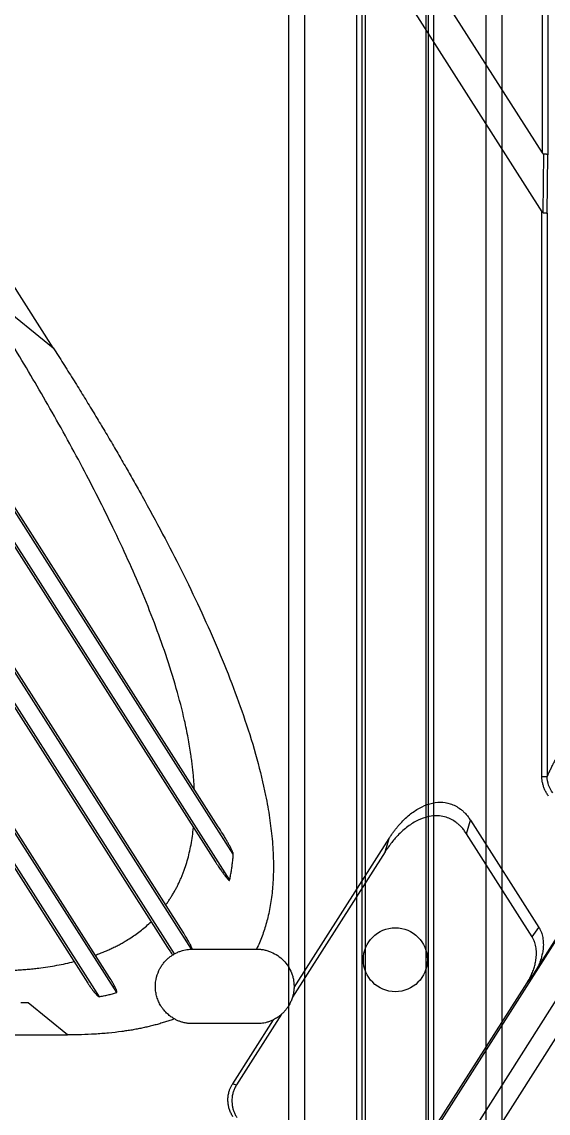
# Model space of a CAD drawing. Header units: millimetres. Extents: x 620 to 19791, y 2539 to 6969.
# Drawn here: x 17425.4 to 17474.8, y 4149.7 to 4252.1 of the extents above; entities that cross this region are included whole.
import ezdxf

# ---------------------------------------------------------------- set-up
doc = ezdxf.new("R2010")
doc.units = ezdxf.units.MM
doc.layers.add('02___PRT_ALL_AXES', color=7, linetype='Continuous')

# ---------------------------------------------------------------- blocks, each defined once
blk = doc.blocks.new('tugj')
at = {"color": 7, "linetype": 'Continuous', "lineweight": 25}
for p, q in [((12752.83, 4922.32), (12661.49, 5065.69)), ((12723.85, 4856.52), (12608.75, 5037.18)), ((12722.44, 4859.1), (12608.92, 5037.29)), ((12608.58, 5034.1), (12722.14, 4855.85)), ((12608.75, 5034.2), (12723.5, 4854.08)), ((12719.92, 4847.61), (12608.75, 5022.11)), ((12719.14, 4849.21), (12608.92, 5022.21)), ((12608.58, 5019.02), (12717.67, 4847.78)), ((12608.75, 5019.13), (12718.31, 4847.16)), ((12712.92, 4843.53), (12608.75, 5007.03)), ((12712.24, 4844.96), (12608.92, 5007.14)), ((12608.58, 5003.95), (12710.21, 4844.43)), ((12608.75, 5004.05), (12711.26, 4843.15)), ((12706.97, 4904.04), (12662.49, 4973.87)), ((12716.44, 4973.87), (12752.78, 4916.81)), ((12752.83, 4922.32), (12752.83, 4937.4)), ((12753.33, 4937.29), (12753.33, 4922.16)), ((12752.91, 4916.71), (12752.97, 4922.21)), ((12753.28, 4916.66), (12753.33, 4922.16)), ((12752.78, 4863.82), (12752.78, 4916.81)), ((12753.28, 4916.66), (12753.28, 4863.82)), ((12699.59, 4910.04), (12706.97, 4904.04)), ((12752.78, 4863.82), (12753.28, 4863.82)), ((12745.71, 4858.43), (12746.09, 4859.7)), ((12746.09, 4859.7), (12752.5, 4849.63)), ((12751.86, 4848.78), (12745.71, 4858.43)), ((12729.54, 4844.01), (12738.46, 4858.01)), ((12738.08, 4856.74), (12738.46, 4858.01)), ((12738.08, 4856.74), (12729.39, 4843.1)), ((12737.76, 4822.73), (12755.54, 4850.65)), ((12752.04, 4845.31), (12755.54, 4850.81)), ((12751.86, 4848.78), (12752.5, 4849.63)), ((12751.39, 4844.46), (12752.04, 4845.31)), ((12737.62, 4822.84), (12751.39, 4844.46)), ((12754.54, 4843.5), (12739.65, 4820.12)), ((12704.16, 4842.57), (12703.92, 4842.57)), ((12704.61, 4842.57), (12704.16, 4842.57)), ((12708.31, 4839.57), (12704.61, 4842.57)), ((12723.79, 4834.98), (12727.61, 4840.99)), ((12728.38, 4841.51), (12724.16, 4834.89)), ((12726.04, 4840.62), (12720.04, 4840.62)), ((12741.9, 4820.12), (12754.54, 4839.96)), ((12634.37, 4839.57), (12708.31, 4839.57)), ((12723.79, 4834.98), (12724.16, 4834.89))]:
    blk.add_line(p, q, dxfattribs=at)
blk.add_circle((12739.04, 4846.62), 3)
for points, knots in [([(12752.83, 4922.32), (12752.84, 4922.3), (12752.86, 4922.27), (12752.89, 4922.24), (12752.92, 4922.21), (12752.95, 4922.21), (12752.97, 4922.21)], [0, 0, 0, 0, 0.3004507, 0.516255, 0.7655281, 1, 1, 1, 1]), ([(12753.33, 4922.16), (12753.33, 4922.16), (12753.33, 4922.17), (12753.31, 4922.18), (12753.27, 4922.19), (12753.23, 4922.19), (12753.16, 4922.2), (12753.07, 4922.2), (12753, 4922.21), (12752.97, 4922.21)], [0, 0, 0, 0, 0.094895, 0.244998, 0.359306, 0.484216, 0.663833, 0.835745, 1, 1, 1, 1]), ([(12752.91, 4916.71), (12752.91, 4916.71), (12752.89, 4916.71), (12752.86, 4916.72), (12752.83, 4916.74), (12752.81, 4916.77), (12752.79, 4916.8), (12752.78, 4916.81)], [0, 0, 0, 0, 0.156694, 0.314893, 0.484569, 0.699997, 1, 1, 1, 1]), ([(12752.91, 4916.71), (12752.94, 4916.71), (12752.98, 4916.7), (12753.05, 4916.7), (12753.11, 4916.7), (12753.17, 4916.69), (12753.23, 4916.68), (12753.27, 4916.67), (12753.28, 4916.67), (12753.28, 4916.66)], [0, 0, 0, 0, 0.106386, 0.22492, 0.355612, 0.498466, 0.653483, 0.820662, 1, 1, 1, 1]), ([(12720.2, 4862.62), (12720.19, 4862.8), (12720.17, 4863.15), (12720.13, 4863.69), (12720.08, 4864.23), (12720.02, 4864.78), (12719.95, 4865.33), (12719.83, 4866.22), (12719.62, 4867.47), (12719.19, 4869.54), (12718.51, 4872.16), (12717.55, 4875.21), (12716.45, 4878.27), (12715.26, 4881.23), (12713.96, 4884.22), (12712.15, 4888.07), (12709.68, 4892.95), (12707.06, 4897.69), (12704.85, 4901.48), (12703.18, 4904.28), (12701.43, 4907.14), (12700.21, 4909.06), (12699.59, 4910.04)], [0, 0, 0, 0, 0.0102139, 0.0205385, 0.0309767, 0.0415315, 0.0522058, 0.0630022, 0.0931878, 0.1250778, 0.1845574, 0.2483961, 0.3086946, 0.3718269, 0.4319265, 0.4959106, 0.6167331, 0.7464147, 0.8069043, 0.8693256, 0.933688, 1, 1, 1, 1]), ([(12706.97, 4904.04), (12707.28, 4903.55), (12707.89, 4902.58), (12708.8, 4901.14), (12709.68, 4899.71), (12710.54, 4898.3), (12711.39, 4896.9), (12712.21, 4895.52), (12713.01, 4894.15), (12713.79, 4892.8), (12714.55, 4891.46), (12715.71, 4889.39), (12717.2, 4886.63), (12719.01, 4883.12), (12720.69, 4879.65), (12722.27, 4876.11), (12723.7, 4872.62), (12724.99, 4869.06), (12726.07, 4865.56), (12726.81, 4862.49), (12727.26, 4859.98), (12727.51, 4857.92), (12727.63, 4855.89), (12727.59, 4853.99), (12727.43, 4852.29), (12727.2, 4851.03), (12726.96, 4850.1), (12726.77, 4849.45), (12726.55, 4848.82), (12726.31, 4848.21), (12726.12, 4847.81), (12726.03, 4847.62)], [0, 0, 0, 0, 0.028127, 0.055867, 0.083223, 0.110194, 0.136782, 0.162987, 0.188811, 0.214255, 0.239319, 0.264005, 0.33008, 0.392582, 0.456982, 0.518406, 0.581947, 0.641185, 0.703244, 0.760717, 0.79542, 0.827786, 0.862084, 0.894623, 0.920706, 0.945691, 0.956791, 0.967751, 0.97859, 0.989333, 1, 1, 1, 1]), ([(12753.28, 4863.82), (12753.34, 4863.94), (12753.44, 4864.17), (12753.61, 4864.51), (12753.76, 4864.83), (12753.94, 4865.16), (12754.12, 4865.5), (12754.31, 4865.83), (12754.43, 4866.02), (12754.49, 4866.11)], [0, 0, 0, 0, 0.136003, 0.269855, 0.401557, 0.531111, 0.699451, 0.855745, 1, 1, 1, 1]), ([(12753.41, 4861.97), (12753.37, 4862.01), (12753.31, 4862.1), (12753.22, 4862.25), (12753.14, 4862.39), (12753.06, 4862.54), (12753, 4862.69), (12752.92, 4862.9), (12752.85, 4863.16), (12752.79, 4863.49), (12752.78, 4863.71), (12752.78, 4863.82)], [0, 0, 0, 0, 0.084861, 0.169101, 0.25296, 0.336679, 0.420502, 0.504669, 0.670214, 0.834663, 1, 1, 1, 1]), ([(12753.8, 4862.28), (12753.63, 4862.49), (12753.5, 4862.74), (12753.33, 4863.26), (12753.28, 4863.54), (12753.28, 4863.82)], [0, 0, 0, 0, 0.5, 0.5, 1, 1, 1, 1]), ([(12738.46, 4858.01), (12738.52, 4858.1), (12738.64, 4858.29), (12738.83, 4858.56), (12739.02, 4858.81), (12739.21, 4859.06), (12739.49, 4859.38), (12739.86, 4859.78), (12740.48, 4860.33), (12741.26, 4860.87), (12742.25, 4861.29), (12743.24, 4861.45), (12744.06, 4861.32), (12744.68, 4861.06), (12745.08, 4860.81), (12745.39, 4860.56), (12745.63, 4860.32), (12745.87, 4860.03), (12746.01, 4859.81), (12746.09, 4859.7)], [0, 0, 0, 0, 0.035181, 0.06949, 0.102958, 0.135615, 0.167497, 0.237811, 0.306398, 0.426306, 0.535135, 0.638829, 0.737184, 0.792914, 0.85017, 0.883735, 0.9175, 0.957411, 1, 1, 1, 1]), ([(12745.71, 4858.43), (12745.68, 4858.49), (12745.6, 4858.6), (12745.48, 4858.76), (12745.36, 4858.92), (12745.21, 4859.09), (12745.01, 4859.29), (12744.7, 4859.54), (12744.31, 4859.79), (12743.78, 4860.01), (12743.19, 4860.13), (12742.54, 4860.13), (12741.77, 4859.97), (12740.89, 4859.6), (12740.1, 4859.06), (12739.49, 4858.51), (12739.06, 4858.07), (12738.7, 4857.62), (12738.38, 4857.2), (12738.18, 4856.89), (12738.08, 4856.74)], [0, 0, 0, 0, 0.0216222, 0.0425505, 0.0628241, 0.0824862, 0.1161853, 0.1497884, 0.206969, 0.2627272, 0.3282325, 0.3948032, 0.465099, 0.5738297, 0.6937413, 0.7622458, 0.8325839, 0.8860953, 0.9418514, 1, 1, 1, 1]), ([(12717.51, 4851.76), (12717.58, 4851.85), (12717.72, 4852.04), (12717.91, 4852.33), (12718.1, 4852.63), (12718.28, 4852.93), (12718.45, 4853.24), (12718.61, 4853.55), (12718.77, 4853.87), (12718.91, 4854.19), (12719.05, 4854.52), (12719.18, 4854.86), (12719.35, 4855.32), (12719.54, 4855.91), (12719.73, 4856.65), (12719.89, 4857.42), (12720.02, 4858.21), (12720.08, 4858.75), (12720.12, 4859.03)], [0, 0, 0, 0, 0.044718, 0.089457, 0.134253, 0.17914, 0.224155, 0.269331, 0.314703, 0.360306, 0.406172, 0.452335, 0.498827, 0.593777, 0.691149, 0.791172, 0.894058, 1, 1, 1, 1]), ([(12723.85, 4856.52), (12723.85, 4856.52), (12723.85, 4856.55), (12723.84, 4856.59), (12723.82, 4856.64), (12723.8, 4856.7), (12723.77, 4856.77), (12723.73, 4856.86), (12723.69, 4856.95), (12723.63, 4857.06), (12723.58, 4857.17), (12723.51, 4857.3), (12723.41, 4857.48), (12723.27, 4857.73), (12723.08, 4858.07), (12722.8, 4858.53), (12722.58, 4858.88), (12722.44, 4859.1)], [0, 0, 0, 0, 0.009636, 0.023334, 0.041271, 0.063526, 0.090136, 0.121124, 0.156505, 0.196289, 0.240481, 0.289088, 0.342111, 0.453728, 0.579804, 0.731703, 1, 1, 1, 1]), ([(12723.5, 4854.08), (12723.53, 4854.21), (12723.58, 4854.47), (12723.65, 4854.87), (12723.72, 4855.27), (12723.77, 4855.68), (12723.81, 4856.09), (12723.84, 4856.37), (12723.85, 4856.52)], [0, 0, 0, 0, 0.161473, 0.324918, 0.490415, 0.658045, 0.827882, 1, 1, 1, 1]), ([(12722.14, 4855.85), (12722.23, 4855.7), (12722.41, 4855.43), (12722.66, 4855.06), (12722.87, 4854.77), (12723.03, 4854.54), (12723.17, 4854.37), (12723.26, 4854.25), (12723.34, 4854.17), (12723.39, 4854.12), (12723.42, 4854.09), (12723.45, 4854.07), (12723.47, 4854.06), (12723.49, 4854.07), (12723.5, 4854.07), (12723.5, 4854.08)], [0, 0, 0, 0, 0.230026, 0.424715, 0.584075, 0.708126, 0.796556, 0.869812, 0.911898, 0.942851, 0.962508, 0.972036, 0.981659, 0.989826, 1, 1, 1, 1]), ([(12710.91, 4847.05), (12711.05, 4847.1), (12711.34, 4847.21), (12711.76, 4847.38), (12712.17, 4847.55), (12712.56, 4847.74), (12712.95, 4847.93), (12713.33, 4848.13), (12713.76, 4848.38), (12714.23, 4848.67), (12714.74, 4849.02), (12715.23, 4849.39), (12715.7, 4849.78), (12715.99, 4850.05), (12716.14, 4850.19)], [0, 0, 0, 0, 0.074802, 0.148429, 0.220926, 0.292342, 0.362727, 0.432134, 0.500619, 0.60245, 0.703089, 0.802749, 0.901645, 1, 1, 1, 1]), ([(12720.03, 4847.61), (12720.02, 4847.62), (12720.02, 4847.63), (12720.01, 4847.64), (12720.01, 4847.65), (12720.01, 4847.65), (12720, 4847.66), (12720, 4847.67), (12719.99, 4847.67), (12719.99, 4847.68), (12719.98, 4847.69), (12719.97, 4847.71), (12719.96, 4847.74), (12719.9, 4847.88), (12719.79, 4848.1), (12719.62, 4848.41), (12719.4, 4848.78), (12719.23, 4849.06), (12719.14, 4849.21)], [0, 0, 0, 0, 0.015217, 0.019074, 0.020998, 0.022916, 0.030467, 0.034132, 0.035927, 0.037692, 0.044414, 0.056294, 0.078056, 0.103721, 0.304576, 0.468435, 0.700238, 1, 1, 1, 1]), ([(12752.5, 4849.63), (12752.53, 4849.59), (12752.58, 4849.5), (12752.65, 4849.37), (12752.71, 4849.23), (12752.78, 4849.05), (12752.84, 4848.83), (12752.9, 4848.47), (12752.93, 4848.01), (12752.89, 4847.5), (12752.79, 4847.03), (12752.67, 4846.59), (12752.5, 4846.16), (12752.29, 4845.73), (12752.12, 4845.45), (12752.04, 4845.31)], [0, 0, 0, 0, 0.0329932, 0.0657961, 0.0985296, 0.1313159, 0.1901957, 0.2526078, 0.3681449, 0.4895308, 0.5869421, 0.6859197, 0.7872669, 0.8917324, 1, 1, 1, 1]), ([(12751.39, 4844.46), (12751.44, 4844.53), (12751.52, 4844.67), (12751.64, 4844.88), (12751.75, 4845.1), (12751.85, 4845.31), (12751.94, 4845.53), (12752.02, 4845.75), (12752.09, 4845.96), (12752.14, 4846.18), (12752.19, 4846.4), (12752.25, 4846.73), (12752.28, 4847.16), (12752.26, 4847.62), (12752.2, 4847.98), (12752.12, 4848.25), (12752.01, 4848.52), (12751.91, 4848.7), (12751.86, 4848.78)], [0, 0, 0, 0, 0.054633, 0.108241, 0.160902, 0.212702, 0.263726, 0.314067, 0.36382, 0.413084, 0.461961, 0.510555, 0.631824, 0.747465, 0.809763, 0.868751, 0.93418, 1, 1, 1, 1]), ([(12718.33, 4841.06), (12718.27, 4841.1), (12718.16, 4841.16), (12718, 4841.27), (12717.84, 4841.4), (12717.67, 4841.54), (12717.51, 4841.7), (12717.35, 4841.88), (12717.19, 4842.08), (12717.02, 4842.35), (12716.83, 4842.69), (12716.68, 4843.13), (12716.57, 4843.58), (12716.52, 4844.21), (12716.61, 4844.97), (12716.88, 4845.65), (12717.15, 4846.1), (12717.37, 4846.38), (12717.61, 4846.64), (12717.87, 4846.87), (12718.06, 4847), (12718.16, 4847.07)], [0, 0, 0, 0, 0.025857, 0.053207, 0.082051, 0.11239, 0.144222, 0.17755, 0.212372, 0.248689, 0.312074, 0.375466, 0.44036, 0.505353, 0.638069, 0.756938, 0.806076, 0.854943, 0.903546, 0.951896, 1, 1, 1, 1]), ([(12717.67, 4847.78), (12717.77, 4847.64), (12717.92, 4847.4), (12718.09, 4847.16), (12718.16, 4847.07)], [0, 0, 0, 0, 0.587301, 1, 1, 1, 1]), ([(12718.16, 4847.07), (12718.16, 4847.07), (12718.18, 4847.08), (12718.2, 4847.09), (12718.23, 4847.11), (12718.26, 4847.12), (12718.28, 4847.14), (12718.3, 4847.15), (12718.31, 4847.16)], [0, 0, 0, 0, 0.193434, 0.376156, 0.548169, 0.709476, 0.860083, 1, 1, 1, 1]), ([(12718.31, 4847.16), (12718.36, 4847.18), (12718.46, 4847.24), (12718.61, 4847.31), (12718.77, 4847.38), (12718.92, 4847.43), (12719.12, 4847.49), (12719.36, 4847.55), (12719.64, 4847.6), (12719.82, 4847.61), (12719.92, 4847.61)], [0, 0, 0, 0, 0.10019, 0.200056, 0.299831, 0.399749, 0.500042, 0.666803, 0.833095, 1, 1, 1, 1]), ([(12720.03, 4847.62), (12720.33, 4847.62), (12720.96, 4847.62), (12721.96, 4847.62), (12723.19, 4847.62), (12724.56, 4847.62), (12725.56, 4847.62), (12726.03, 4847.62)], [0, 0, 0, 0, 0.148764, 0.315345, 0.499744, 0.764431, 1, 1, 1, 1]), ([(12726.03, 4847.62), (12726.09, 4847.61), (12726.21, 4847.61), (12726.39, 4847.6), (12726.56, 4847.58), (12726.74, 4847.55), (12726.91, 4847.51), (12727.08, 4847.46), (12727.24, 4847.4), (12727.57, 4847.28), (12728.03, 4847.02), (12728.57, 4846.57), (12729.01, 4846.02), (12729.27, 4845.49), (12729.42, 4845.05), (12729.5, 4844.71), (12729.54, 4844.36), (12729.54, 4844.13), (12729.54, 4844.01)], [0, 0, 0, 0, 0.031946, 0.063607, 0.095061, 0.126386, 0.157664, 0.188975, 0.220398, 0.252014, 0.376591, 0.501216, 0.625704, 0.750422, 0.813205, 0.875307, 0.937361, 1, 1, 1, 1]), ([(12702.23, 4845.59), (12702.43, 4845.6), (12702.82, 4845.61), (12703.4, 4845.64), (12703.97, 4845.68), (12704.53, 4845.72), (12705.07, 4845.77), (12705.71, 4845.85), (12706.46, 4845.95), (12707.3, 4846.09), (12708.12, 4846.25), (12708.66, 4846.38), (12708.92, 4846.45)], [0, 0, 0, 0, 0.087666, 0.173589, 0.257788, 0.34028, 0.421087, 0.50023, 0.629018, 0.755162, 0.878781, 1, 1, 1, 1]), ([(12712.92, 4843.53), (12712.92, 4843.53), (12712.93, 4843.55), (12712.94, 4843.57), (12712.94, 4843.6), (12712.93, 4843.63), (12712.92, 4843.68), (12712.9, 4843.75), (12712.87, 4843.83), (12712.8, 4843.98), (12712.68, 4844.21), (12712.49, 4844.55), (12712.34, 4844.81), (12712.24, 4844.96)], [0, 0, 0, 0, 0.017238, 0.0318024, 0.0452544, 0.0647584, 0.0970788, 0.1368635, 0.1956711, 0.2619652, 0.4438118, 0.6725353, 1, 1, 1, 1]), ([(12710.21, 4844.43), (12710.26, 4844.35), (12710.35, 4844.2), (12710.48, 4844.02), (12710.6, 4843.84), (12710.73, 4843.67), (12710.87, 4843.49), (12710.98, 4843.38), (12711.05, 4843.3), (12711.1, 4843.24), (12711.17, 4843.19), (12711.23, 4843.16), (12711.26, 4843.15)], [0, 0, 0, 0, 0.17727, 0.310572, 0.399904, 0.560232, 0.695305, 0.803603, 0.839023, 0.886091, 0.936552, 1, 1, 1, 1]), ([(12729.54, 4844.01), (12729.54, 4843.96), (12729.54, 4843.87), (12729.52, 4843.73), (12729.5, 4843.59), (12729.48, 4843.43), (12729.44, 4843.27), (12729.41, 4843.16), (12729.39, 4843.1)], [0, 0, 0, 0, 0.179765, 0.346667, 0.501047, 0.673859, 0.839861, 1, 1, 1, 1]), ([(12711.26, 4843.15), (12711.4, 4843.17), (12711.68, 4843.23), (12712.1, 4843.32), (12712.51, 4843.42), (12712.78, 4843.49), (12712.92, 4843.53)], [0, 0, 0, 0, 0.2550593, 0.5066954, 0.7549831, 1, 1, 1, 1]), ([(12729.39, 4843.1), (12729.37, 4843.04), (12729.33, 4842.92), (12729.26, 4842.74), (12729.18, 4842.57), (12729.09, 4842.4), (12728.97, 4842.2), (12728.81, 4841.97), (12728.61, 4841.73), (12728.45, 4841.58), (12728.38, 4841.51)], [0, 0, 0, 0, 0.1002664, 0.2001041, 0.2998137, 0.3996969, 0.5000539, 0.6668727, 0.8330553, 1, 1, 1, 1]), ([(12718.33, 4841.06), (12718.19, 4841.02), (12717.91, 4840.92), (12717.49, 4840.78), (12717.06, 4840.65), (12716.62, 4840.52), (12716.18, 4840.41), (12715.73, 4840.3), (12715.28, 4840.2), (12714.82, 4840.11), (12714.35, 4840.02), (12713.87, 4839.95), (12713.14, 4839.84), (12712.14, 4839.73), (12710.88, 4839.63), (12709.6, 4839.58), (12708.74, 4839.57), (12708.31, 4839.57)], [0, 0, 0, 0, 0.04327, 0.086907, 0.130931, 0.175359, 0.220209, 0.2655, 0.311249, 0.357472, 0.404186, 0.451405, 0.499145, 0.621038, 0.748619, 0.870491, 1, 1, 1, 1]), ([(12720.04, 4840.62), (12719.98, 4840.62), (12719.86, 4840.62), (12719.68, 4840.63), (12719.51, 4840.66), (12719.33, 4840.69), (12719.12, 4840.74), (12718.87, 4840.81), (12718.59, 4840.92), (12718.42, 4841.02), (12718.33, 4841.06)], [0, 0, 0, 0, 0.1002242, 0.2000778, 0.2998237, 0.3997259, 0.5000471, 0.6668346, 0.8330778, 1, 1, 1, 1]), ([(12727.61, 4840.99), (12727.57, 4840.96), (12727.47, 4840.92), (12727.32, 4840.85), (12727.16, 4840.8), (12727.01, 4840.75), (12726.82, 4840.7), (12726.58, 4840.65), (12726.31, 4840.62), (12726.13, 4840.62), (12726.04, 4840.62)], [0, 0, 0, 0, 0.1001719, 0.2000442, 0.2998342, 0.39976, 0.5000388, 0.6667868, 0.8331036, 1, 1, 1, 1]), ([(12728.38, 4841.51), (12728.34, 4841.48), (12728.28, 4841.42), (12728.18, 4841.34), (12728.08, 4841.27), (12727.95, 4841.18), (12727.8, 4841.08), (12727.68, 4841.02), (12727.61, 4840.99)], [0, 0, 0, 0, 0.119479, 0.242202, 0.368583, 0.499004, 0.73498, 1, 1, 1, 1]), ([(12723.81, 4831.89), (12723.78, 4831.94), (12723.72, 4832.04), (12723.63, 4832.21), (12723.56, 4832.38), (12723.49, 4832.55), (12723.44, 4832.72), (12723.4, 4832.89), (12723.37, 4833.07), (12723.35, 4833.25), (12723.34, 4833.5), (12723.36, 4833.83), (12723.42, 4834.17), (12723.52, 4834.47), (12723.64, 4834.73), (12723.74, 4834.9), (12723.79, 4834.98)], [0, 0, 0, 0, 0.0573502, 0.1137864, 0.1695106, 0.2247326, 0.2796678, 0.3345354, 0.3895548, 0.4449441, 0.5009169, 0.6220685, 0.739873, 0.8248844, 0.9112986, 1, 1, 1, 1]), ([(12724.16, 4834.89), (12724.13, 4834.84), (12724.07, 4834.74), (12723.99, 4834.59), (12723.92, 4834.43), (12723.86, 4834.28), (12723.79, 4834.05), (12723.73, 4833.74), (12723.71, 4833.37), (12723.74, 4833.02), (12723.79, 4832.7), (12723.89, 4832.39), (12724.02, 4832.08), (12724.13, 4831.89), (12724.19, 4831.8)], [0, 0, 0, 0, 0.0535069, 0.1060958, 0.1579496, 0.2092592, 0.2602214, 0.3778836, 0.499202, 0.5994542, 0.6983901, 0.7972837, 0.8974105, 1, 1, 1, 1])]:
    blk.add_open_spline(points, degree=3, knots=knots, dxfattribs=at)
blk.add_open_spline([(12719.92, 4847.61), (12719.95, 4847.61), (12719.99, 4847.62), (12720.03, 4847.61)], degree=3, dxfattribs=at)
blk = doc.blocks.new('*U204')
blk.add_blockref('tugj', (-12530.54, -4991.11))
blk = doc.blocks.new('*U205')
at = {"color": 0, "linetype": 'ByBlock', "lineweight": -2, "transparency": 16777216}
blk.add_blockref('*U204', (0, 337.5), dxfattribs=at)
blk = doc.blocks.new('ryfhgjmb')
at = {"color": 30, "linetype": 'Continuous', "true_color": 0xf26722}
for p, q in [((6005.13, 3342.43), (7001.63, 3342.43)), ((6005.13, 3340.93), (7001.63, 3340.93)), ((6058.09, 3336.03), (6969.27, 3336.03)), ((6058.47, 3335.53), (6968.88, 3335.53)), ((6058.47, 3329.33), (6968.88, 3329.33)), ((6058.09, 3328.83), (6969.27, 3328.83)), ((6005.13, 3323.93), (7001.63, 3323.93)), ((6005.13, 3322.43), (7001.63, 3322.43))]:
    blk.add_line(p, q, dxfattribs=at)
at = {"layer": '02___PRT_ALL_AXES', "color": 30, "linetype": 'Continuous', "true_color": 0xf26722}
for p, q in [((6968.72, 3335.27), (6027.64, 3335.27)), ((6968.72, 3329.59), (6027.64, 3329.59))]:
    blk.add_line(p, q, dxfattribs=at)
blk = doc.blocks.new('ryfh')
at = {"rotation": 90}
blk.add_blockref('ryfhgjmb', (11616.06, -2205.71), dxfattribs=at)

msp = doc.modelspace()

# ---------------------------------------------------------------- block references
for name, p in [('*U205', (17251.96016, 3971.06063)), ('ryfh', (9176.83352, -0.35097))]:
    msp.add_blockref(name, p)

doc.saveas('drawing.dxf')
